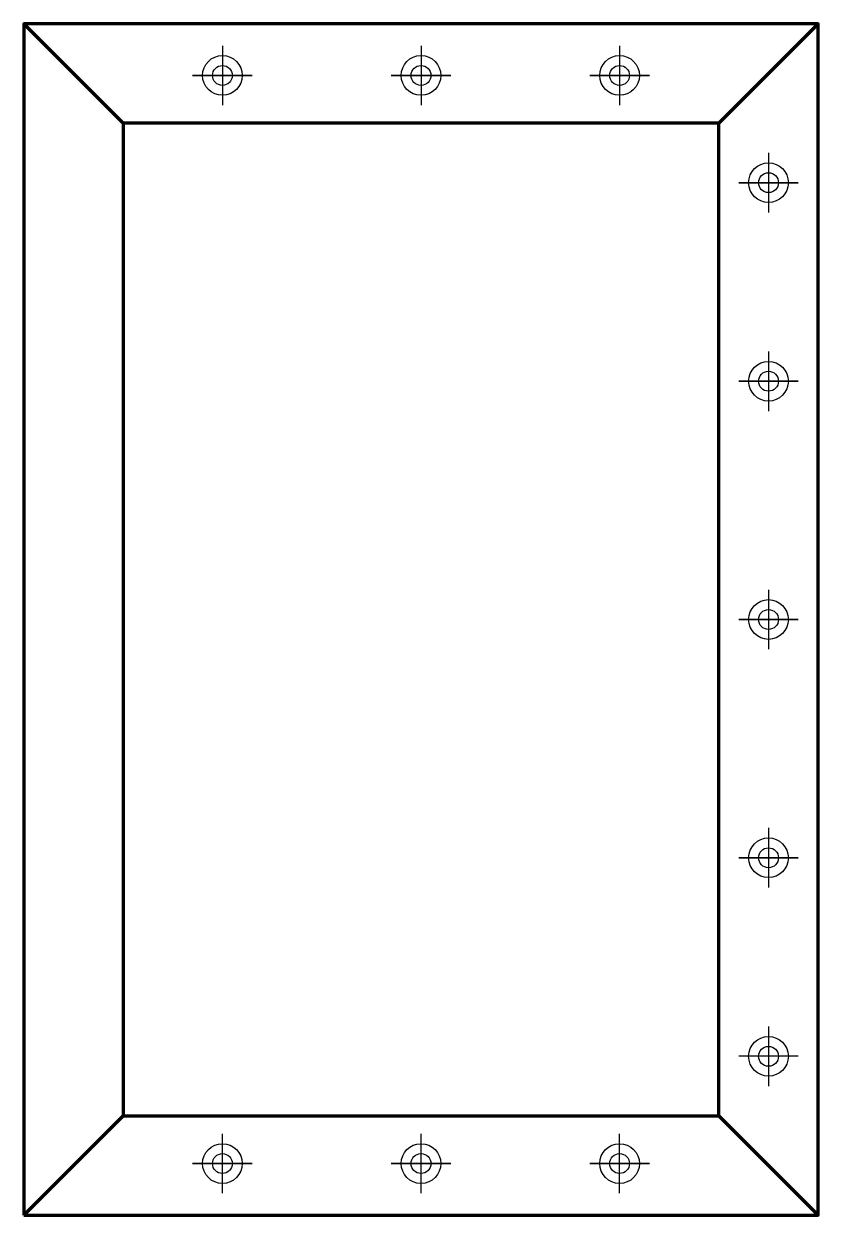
# Model space of a CAD drawing. Header units: millimetres. Extents: x -44117 to 256353, y -2095463 to 65325.
# Drawn here: x 24048 to 24448, y 911 to 1511 of the extents above; entities that cross this region are included whole.
import ezdxf

# ---------------------------------------------------------------- set-up
doc = ezdxf.new("R2010")
doc.units = ezdxf.units.MM
doc.header["$LTSCALE"] = 10
doc.layers.add('Layer1', color=7, linetype='Continuous', lineweight=70)

msp = doc.modelspace()

# ---------------------------------------------------------------- linework, layer by layer
at = {"lineweight": 30}
for p, q in [((24148.33173, 1500.48422), (24148.33173, 1470.48422)), ((24248.33173, 1500.48422), (24248.33173, 1470.48422)), ((24348.33173, 1500.48422), (24348.33173, 1470.48422)), ((24423.33173, 1446.48422), (24423.33173, 1416.48422)), ((24423.33173, 1346.48422), (24423.33173, 1316.48422)), ((24423.33173, 1226.48422), (24423.33173, 1196.48422)), ((24423.33173, 1106.48422), (24423.33173, 1076.48422)), ((24423.33173, 1006.48422), (24423.33173, 976.48422)), ((24438.33173, 991.48422), (24408.33173, 991.48422)), ((24148.33173, 922.48422), (24148.33173, 952.48422)), ((24248.33173, 922.48422), (24248.33173, 952.48422)), ((24348.33173, 922.48422), (24348.33173, 952.48422))]:
    msp.add_line(p, q, dxfattribs=at)
for points in [[(24163.33173, 1485.48422), (24133.33173, 1485.48422)], [(24263.33173, 1485.48422), (24233.33173, 1485.48422)], [(24363.33173, 1485.48422), (24333.33173, 1485.48422)], [(24438.33173, 1431.48422), (24408.33173, 1431.48422)], [(24438.33173, 1331.48422), (24408.33173, 1331.48422)], [(24438.33173, 1211.48422), (24408.33173, 1211.48422)], [(24438.33173, 1091.48422), (24408.33173, 1091.48422)], [(24163.33173, 937.48422), (24133.33173, 937.48422)], [(24263.33173, 937.48422), (24233.33173, 937.48422)], [(24363.33173, 937.48422), (24333.33173, 937.48422)]]:
    msp.add_lwpolyline(points, close=True, dxfattribs=at)
for centre, radius in [((24148.33173, 1485.48422), 10), ((24248.33173, 1485.48422), 10), ((24348.33173, 1485.48422), 10), ((24148.33173, 1485.48422), 5), ((24248.33173, 1485.48422), 5), ((24348.33173, 1485.48422), 5), ((24423.33173, 1431.48422), 10), ((24423.33173, 1431.48422), 5), ((24423.33173, 1331.48422), 10), ((24423.33173, 1331.48422), 5), ((24423.33173, 1211.48422), 10), ((24423.33173, 1211.48422), 5), ((24423.33173, 1091.48422), 10), ((24423.33173, 1091.48422), 5), ((24423.33173, 991.48422), 10), ((24423.33173, 991.48422), 5), ((24148.33173, 937.48422), 10), ((24148.33173, 937.48422), 5), ((24248.33173, 937.48422), 10), ((24248.33173, 937.48422), 5), ((24348.33173, 937.48422), 10), ((24348.33173, 937.48422), 5)]:
    msp.add_circle(centre, radius, dxfattribs=at)
at = {"layer": 'Layer1'}
for p, q in [((24098.33173, 1461.48422), (24048.33173, 1511.48422)), ((24398.33173, 1461.48422), (24448.33173, 1511.48422)), ((24098.33173, 961.48422), (24048.33173, 911.48422)), ((24448.33173, 911.48422), (24398.33173, 961.48422))]:
    msp.add_line(p, q, dxfattribs=at)
for points in [[(24048.33173, 911.48422), (24448.33173, 911.48422), (24448.33173, 1511.48422), (24048.33173, 1511.48422)], [(24098.33173, 961.48422), (24398.33173, 961.48422), (24398.33173, 1461.48422), (24098.33173, 1461.48422)]]:
    msp.add_lwpolyline(points, close=True, dxfattribs=at)

doc.saveas('drawing.dxf')
